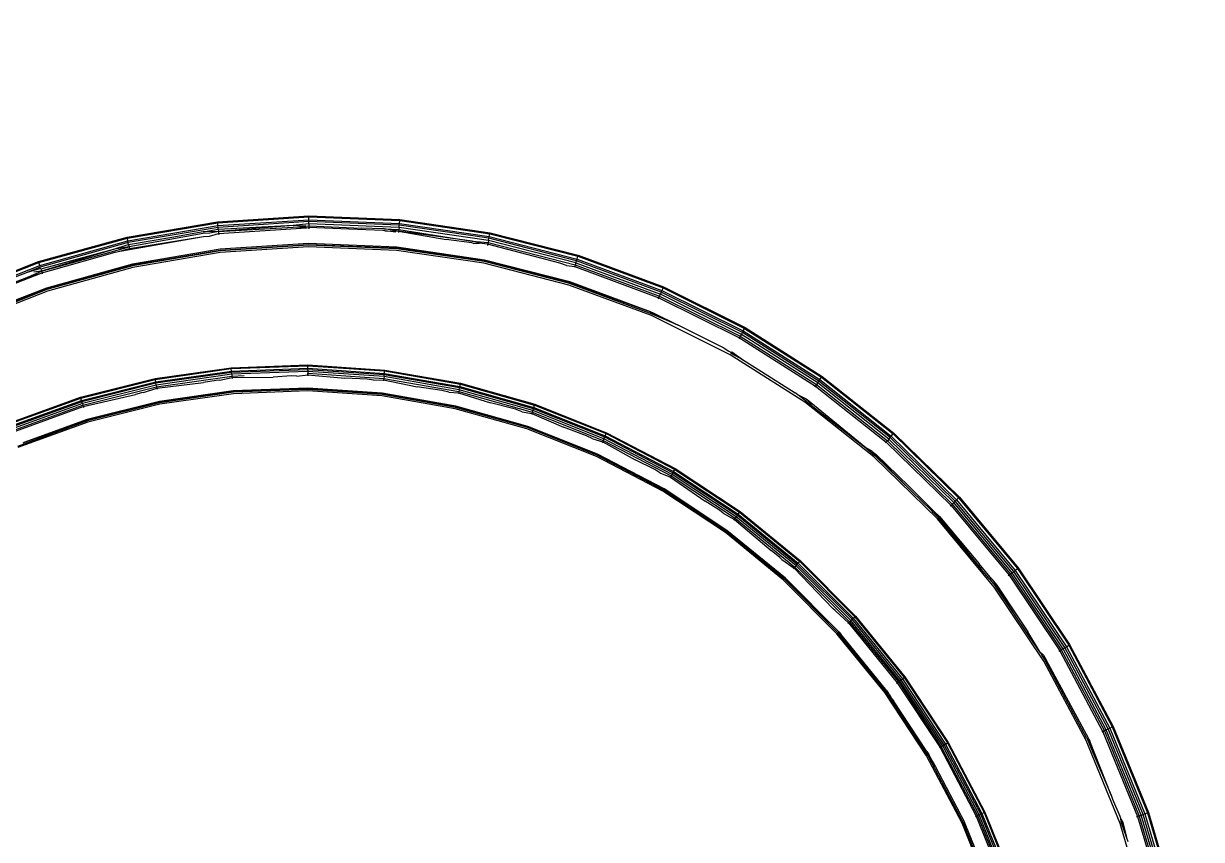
# Model space of a CAD drawing. Header units: millimetres. Extents: x -4865574 to 353735, y -2734656 to 279194.
# Drawn here: x -4832963.87 to -4832916.87, y -2670805.25 to -2670772.71 of the extents above; entities that cross this region are included whole.
import ezdxf

# ---------------------------------------------------------------- set-up
doc = ezdxf.new("R2010")
doc.units = ezdxf.units.MM
doc.layers.add('+AT9-Hardscape', color=1, linetype='Continuous')
doc.layers.add('+AT9-Hatch', color=8, linetype='Continuous')

# ---------------------------------------------------------------- blocks, each defined once
blk = doc.blocks.new('TABLE1')
at = {"layer": '+AT9-Hardscape'}
for p, q in [((-1301.132, 459.227), (-1297.526, 459.838)), ((-1301.124, 459.186), (-1297.522, 459.796)), ((-1301.103, 459.074), (-1297.512, 459.682)), ((-1297.526, 459.838), (-1293.886, 460.071)), ((-1297.522, 459.796), (-1297.526, 459.838)), ((-1297.522, 459.796), (-1293.886, 460.029)), ((-1297.512, 459.682), (-1297.522, 459.796)), ((-1297.512, 459.682), (-1293.887, 459.914)), ((-1297.506, 459.612), (-1297.512, 459.682)), ((-1293.888, 459.844), (-1297.506, 459.612)), ((-1294.514, 459.682), (-1297.498, 459.526)), ((-1294.514, 459.682), (-1297.49, 459.441)), ((-1293.889, 459.757), (-1294.514, 459.682)), ((-1294.003, 459.664), (-1294.514, 459.682)), ((-1294.003, 459.664), (-1293.89, 459.671)), ((-1293.889, 459.757), (-1293.89, 459.671)), ((-1293.89, 459.671), (-1291.785, 459.586)), ((-1293.89, 459.671), (-1293.89, 459.601)), ((-1293.889, 459.757), (-1293.888, 459.844)), ((-1290.283, 459.611), (-1293.889, 459.757)), ((-1293.888, 459.844), (-1293.887, 459.914)), ((-1290.274, 459.697), (-1293.888, 459.844)), ((-1293.887, 459.914), (-1293.886, 460.029)), ((-1293.887, 459.914), (-1290.266, 459.767)), ((-1293.886, 460.029), (-1293.886, 460.071)), ((-1293.886, 460.071), (-1290.249, 459.923)), ((-1293.886, 460.029), (-1290.254, 459.881)), ((-1290.283, 459.611), (-1290.274, 459.697)), ((-1290.274, 459.697), (-1290.266, 459.767)), ((-1286.7, 459.174), (-1290.274, 459.697)), ((-1290.266, 459.767), (-1290.254, 459.881)), ((-1290.266, 459.767), (-1286.686, 459.243)), ((-1290.254, 459.881), (-1290.249, 459.923)), ((-1290.254, 459.881), (-1286.662, 459.356)), ((-1290.249, 459.923), (-1286.654, 459.397)), ((-1304.667, 458.244), (-1301.132, 459.227)), ((-1301.124, 459.186), (-1301.132, 459.227)), ((-1297.506, 459.612), (-1301.09, 459.005)), ((-1299.346, 459.213), (-1301.074, 458.921)), ((-1298.097, 459.364), (-1301.058, 458.837)), ((-1301.045, 458.768), (-1298.085, 459.248)), ((-1301.036, 458.724), (-1298.085, 459.248)), ((-1298.104, 459.432), (-1299.346, 459.213)), ((-1298.025, 459.437), (-1298.104, 459.432)), ((-1297.833, 459.383), (-1298.097, 459.364)), ((-1298.085, 459.248), (-1297.842, 459.265)), ((-1297.498, 459.526), (-1298.025, 459.437)), ((-1297.49, 459.441), (-1298.025, 459.437)), ((-1297.842, 459.265), (-1297.484, 459.371)), ((-1297.49, 459.441), (-1297.833, 459.383)), ((-1297.498, 459.526), (-1297.506, 459.612)), ((-1297.498, 459.526), (-1297.49, 459.441)), ((-1297.49, 459.441), (-1294.513, 459.614)), ((-1297.49, 459.441), (-1297.484, 459.371)), ((-1297.484, 459.371), (-1293.978, 459.595)), ((-1297.484, 459.371), (-1297.48, 459.327)), ((-1294.513, 459.614), (-1294.003, 459.664)), ((-1293.978, 459.595), (-1294.513, 459.614)), ((-1293.978, 459.595), (-1293.89, 459.601)), ((-1293.89, 459.601), (-1293.891, 459.556)), ((-1292.292, 459.536), (-1293.89, 459.601)), ((-1290.927, 459.488), (-1292.292, 459.536)), ((-1290.921, 459.556), (-1291.785, 459.586)), ((-1290.853, 459.478), (-1290.927, 459.488)), ((-1290.875, 459.549), (-1290.921, 459.556)), ((-1290.3, 459.455), (-1290.875, 459.549)), ((-1290.875, 459.549), (-1290.292, 459.526)), ((-1290.41, 459.415), (-1290.853, 459.478)), ((-1290.853, 459.478), (-1290.3, 459.455)), ((-1290.3, 459.455), (-1290.305, 459.411)), ((-1290.292, 459.526), (-1290.3, 459.455)), ((-1287.362, 459.055), (-1290.3, 459.455)), ((-1290.3, 459.455), (-1288.398, 459.132)), ((-1290.283, 459.611), (-1290.292, 459.526)), ((-1290.292, 459.526), (-1287.362, 459.055)), ((-1286.718, 459.09), (-1290.283, 459.611)), ((-1286.7, 459.174), (-1286.686, 459.243)), ((-1286.686, 459.243), (-1286.662, 459.356)), ((-1286.686, 459.243), (-1283.182, 458.348)), ((-1286.662, 459.356), (-1286.654, 459.397)), ((-1286.662, 459.356), (-1283.148, 458.457)), ((-1286.654, 459.397), (-1283.136, 458.497)), ((-1304.656, 458.204), (-1301.124, 459.186)), ((-1304.623, 458.095), (-1301.103, 459.074)), ((-1301.09, 459.005), (-1304.603, 458.029)), ((-1301.641, 458.742), (-1304.579, 457.946)), ((-1304.555, 457.865), (-1301.058, 458.837)), ((-1301.641, 458.742), (-1304.555, 457.865)), ((-1301.181, 458.891), (-1301.641, 458.742)), ((-1301.058, 458.837), (-1301.641, 458.742)), ((-1301.431, 458.66), (-1301.045, 458.768)), ((-1301.074, 458.921), (-1301.181, 458.891)), ((-1301.103, 459.074), (-1301.124, 459.186)), ((-1301.09, 459.005), (-1301.103, 459.074)), ((-1301.074, 458.921), (-1301.09, 459.005)), ((-1301.074, 458.921), (-1301.058, 458.837)), ((-1301.058, 458.837), (-1301.045, 458.768)), ((-1301.045, 458.768), (-1301.036, 458.724)), ((-1297.427, 458.737), (-1300.926, 458.144)), ((-1293.896, 458.963), (-1297.427, 458.737)), ((-1297.425, 458.706), (-1293.896, 458.932)), ((-1293.897, 458.898), (-1297.422, 458.672)), ((-1293.897, 458.833), (-1297.416, 458.608)), ((-1290.375, 458.755), (-1293.897, 458.898)), ((-1290.382, 458.69), (-1293.897, 458.833)), ((-1290.368, 458.82), (-1293.896, 458.963)), ((-1293.896, 458.932), (-1290.372, 458.789)), ((-1286.893, 458.246), (-1290.375, 458.755)), ((-1290.372, 458.789), (-1286.886, 458.279)), ((-1286.88, 458.309), (-1290.368, 458.82)), ((-1287.374, 458.988), (-1288.398, 459.132)), ((-1287.319, 458.974), (-1287.374, 458.988)), ((-1287.362, 459.055), (-1286.735, 459.005)), ((-1287.078, 458.984), (-1287.362, 459.055)), ((-1287.319, 458.974), (-1287.078, 458.984)), ((-1286.75, 458.936), (-1287.078, 458.984)), ((-1286.75, 458.936), (-1286.759, 458.892)), ((-1286.735, 459.005), (-1286.75, 458.936)), ((-1283.873, 458.183), (-1286.75, 458.936)), ((-1286.718, 459.09), (-1286.735, 459.005)), ((-1286.735, 459.005), (-1283.255, 458.115)), ((-1286.718, 459.09), (-1286.7, 459.174)), ((-1283.229, 458.198), (-1286.718, 459.09)), ((-1283.204, 458.28), (-1286.7, 459.174)), ((-1304.159, 457.902), (-1301.617, 458.628)), ((-1301.617, 458.628), (-1301.431, 458.66)), ((-1301.431, 458.66), (-1301.036, 458.724)), ((-1300.92, 458.114), (-1297.425, 458.706)), ((-1297.422, 458.672), (-1300.914, 458.081)), ((-1297.416, 458.608), (-1300.901, 458.017)), ((-1286.907, 458.182), (-1290.382, 458.69)), ((-1286.886, 458.279), (-1283.476, 457.407)), ((-1283.467, 457.437), (-1286.88, 458.309)), ((-1283.229, 458.198), (-1283.204, 458.28)), ((-1283.204, 458.28), (-1283.182, 458.348)), ((-1279.82, 457.024), (-1283.204, 458.28)), ((-1283.182, 458.348), (-1283.148, 458.457)), ((-1283.182, 458.348), (-1279.793, 457.089)), ((-1283.148, 458.457), (-1283.136, 458.497)), ((-1283.148, 458.457), (-1279.748, 457.195)), ((-1283.136, 458.497), (-1279.731, 457.234)), ((-1308.096, 456.9), (-1304.667, 458.244)), ((-1308.08, 456.862), (-1304.656, 458.204)), ((-1308.037, 456.757), (-1304.623, 458.095)), ((-1305.129, 457.816), (-1308.011, 456.693)), ((-1304.603, 458.029), (-1305.129, 457.816)), ((-1304.587, 457.971), (-1305.129, 457.816)), ((-1305.074, 457.641), (-1304.555, 457.865)), ((-1304.555, 457.865), (-1304.859, 457.823)), ((-1304.656, 458.204), (-1304.667, 458.244)), ((-1304.623, 458.095), (-1304.656, 458.204)), ((-1304.603, 458.029), (-1304.623, 458.095)), ((-1304.587, 457.971), (-1304.603, 458.029)), ((-1304.579, 457.946), (-1304.555, 457.865)), ((-1304.561, 457.787), (-1304.535, 457.798)), ((-1304.555, 457.865), (-1304.535, 457.798)), ((-1304.535, 457.798), (-1304.159, 457.902)), ((-1304.535, 457.798), (-1304.522, 457.755)), ((-1300.926, 458.144), (-1304.355, 457.191)), ((-1304.347, 457.162), (-1300.92, 458.114)), ((-1300.914, 458.081), (-1304.337, 457.129)), ((-1300.901, 458.017), (-1304.319, 457.067)), ((-1283.506, 457.312), (-1286.907, 458.182)), ((-1283.487, 457.374), (-1286.893, 458.246)), ((-1283.604, 458.086), (-1283.873, 458.183)), ((-1283.604, 458.086), (-1283.276, 458.048)), ((-1283.276, 458.048), (-1283.29, 458.005)), ((-1283.255, 458.115), (-1283.276, 458.048)), ((-1283.276, 458.048), (-1279.915, 456.8)), ((-1283.229, 458.198), (-1283.255, 458.115)), ((-1283.255, 458.115), (-1279.888, 456.865)), ((-1283.229, 458.198), (-1279.854, 456.945)), ((-1307.946, 456.535), (-1305.074, 457.641)), ((-1307.92, 456.471), (-1304.561, 457.787)), ((-1305.074, 457.641), (-1304.561, 457.787)), ((-1280.19, 456.151), (-1283.487, 457.374)), ((-1283.476, 457.407), (-1280.249, 456.242)), ((-1280.249, 456.242), (-1283.467, 457.437)), ((-1304.355, 457.191), (-1307.681, 455.887)), ((-1307.67, 455.859), (-1304.347, 457.162)), ((-1304.337, 457.129), (-1307.657, 455.828)), ((-1304.319, 457.067), (-1307.632, 455.768)), ((-1280.216, 456.09), (-1283.506, 457.312)), ((-1279.915, 456.8), (-1279.888, 456.865)), ((-1279.888, 456.865), (-1279.854, 456.945)), ((-1279.888, 456.865), (-1276.667, 455.267)), ((-1279.82, 457.024), (-1279.854, 456.945)), ((-1276.626, 455.343), (-1279.854, 456.945)), ((-1279.793, 457.089), (-1279.82, 457.024)), ((-1276.585, 455.419), (-1279.82, 457.024)), ((-1279.748, 457.195), (-1279.793, 457.089)), ((-1279.793, 457.089), (-1276.551, 455.481)), ((-1279.731, 457.234), (-1279.748, 457.195)), ((-1279.748, 457.195), (-1276.496, 455.582)), ((-1279.731, 457.234), (-1276.476, 455.619)), ((-1279.933, 456.759), (-1279.915, 456.8)), ((-1279.915, 456.8), (-1276.701, 455.205)), ((-1280.249, 456.242), (-1280.165, 456.211)), ((-1280.249, 456.242), (-1280.177, 456.182)), ((-1277.069, 454.529), (-1280.216, 456.09)), ((-1279.146, 455.705), (-1280.19, 456.151)), ((-1280.177, 456.182), (-1279.146, 455.705)), ((-1280.165, 456.211), (-1279.146, 455.705)), ((-1277.31, 454.794), (-1279.146, 455.705)), ((-1276.585, 455.419), (-1276.551, 455.481)), ((-1276.551, 455.481), (-1276.496, 455.582)), ((-1276.551, 455.481), (-1273.491, 453.539)), ((-1276.496, 455.582), (-1276.476, 455.619)), ((-1276.496, 455.582), (-1273.426, 453.634)), ((-1276.476, 455.619), (-1273.403, 453.669)), ((-1276.701, 455.205), (-1276.722, 455.166)), ((-1276.667, 455.267), (-1276.701, 455.205)), ((-1276.701, 455.205), (-1273.667, 453.28)), ((-1276.626, 455.343), (-1276.667, 455.267)), ((-1276.667, 455.267), (-1273.627, 453.339)), ((-1276.626, 455.343), (-1276.585, 455.419)), ((-1273.579, 453.41), (-1276.626, 455.343)), ((-1273.53, 453.481), (-1276.585, 455.419)), ((-1277.31, 454.794), (-1277.124, 454.668)), ((-1277.124, 454.668), (-1277.048, 454.63)), ((-1274.098, 452.645), (-1277.069, 454.529)), ((-1277.048, 454.63), (-1277.007, 454.644)), ((-1277.038, 454.587), (-1277.048, 454.63)), ((-1277.048, 454.63), (-1277.021, 454.617)), ((-1276.536, 454.309), (-1277.038, 454.587)), ((-1277.021, 454.617), (-1276.536, 454.309)), ((-1277.007, 454.644), (-1276.536, 454.309)), ((-1296.983, 454.013), (-1293.918, 454.125)), ((-1296.98, 453.978), (-1293.919, 454.09)), ((-1293.92, 453.994), (-1293.919, 454.09)), ((-1293.919, 454.09), (-1293.918, 454.125)), ((-1293.919, 454.09), (-1290.861, 453.883)), ((-1293.918, 454.125), (-1290.857, 453.918)), ((-1276.536, 454.309), (-1275.827, 453.859)), ((-1302.996, 452.839), (-1300.019, 453.583)), ((-1300.019, 453.583), (-1296.983, 454.013)), ((-1300.013, 453.548), (-1300.019, 453.583)), ((-1300.013, 453.548), (-1296.98, 453.978)), ((-1299.995, 453.454), (-1296.971, 453.882)), ((-1296.966, 453.823), (-1299.984, 453.396)), ((-1296.96, 453.751), (-1299.97, 453.324)), ((-1299.957, 453.253), (-1296.953, 453.679)), ((-1297.431, 453.514), (-1296.948, 453.62)), ((-1296.98, 453.978), (-1296.983, 454.013)), ((-1296.971, 453.882), (-1296.98, 453.978)), ((-1296.971, 453.882), (-1293.92, 453.994)), ((-1296.966, 453.823), (-1296.971, 453.882)), ((-1293.92, 453.935), (-1296.966, 453.823)), ((-1296.96, 453.751), (-1296.966, 453.823)), ((-1293.921, 453.862), (-1296.96, 453.751)), ((-1296.96, 453.751), (-1296.953, 453.679)), ((-1296.953, 453.679), (-1296.469, 453.697)), ((-1296.953, 453.679), (-1296.948, 453.62)), ((-1296.948, 453.62), (-1295.304, 453.643)), ((-1296.948, 453.62), (-1296.945, 453.583)), ((-1294.574, 453.687), (-1295.304, 453.643)), ((-1294.357, 453.678), (-1294.574, 453.687)), ((-1294.357, 453.678), (-1293.922, 453.731)), ((-1293.922, 453.731), (-1293.923, 453.694)), ((-1293.921, 453.862), (-1293.922, 453.79)), ((-1293.922, 453.79), (-1290.893, 453.585)), ((-1293.922, 453.731), (-1293.922, 453.79)), ((-1293.922, 453.763), (-1293.922, 453.731)), ((-1293.922, 453.731), (-1292.454, 453.594)), ((-1293.921, 453.896), (-1293.92, 453.935)), ((-1293.92, 453.935), (-1293.921, 453.862)), ((-1290.885, 453.657), (-1293.921, 453.862)), ((-1293.92, 453.994), (-1290.871, 453.788)), ((-1293.92, 453.935), (-1293.92, 453.994)), ((-1290.878, 453.729), (-1293.92, 453.935)), ((-1291.56, 453.555), (-1292.454, 453.594)), ((-1290.893, 453.585), (-1290.9, 453.527)), ((-1290.885, 453.657), (-1290.893, 453.585)), ((-1290.893, 453.585), (-1287.899, 453.067)), ((-1290.885, 453.657), (-1290.878, 453.729)), ((-1287.884, 453.137), (-1290.885, 453.657)), ((-1290.878, 453.729), (-1290.871, 453.788)), ((-1287.869, 453.208), (-1290.878, 453.729)), ((-1290.871, 453.788), (-1290.861, 453.883)), ((-1290.871, 453.788), (-1287.857, 453.266)), ((-1290.861, 453.883), (-1290.857, 453.918)), ((-1290.861, 453.883), (-1287.837, 453.36)), ((-1290.857, 453.918), (-1287.83, 453.394)), ((-1275.827, 453.859), (-1274.473, 453.015)), ((-1273.491, 453.539), (-1273.426, 453.634)), ((-1273.426, 453.634), (-1273.403, 453.669)), ((-1273.426, 453.634), (-1270.57, 451.373)), ((-1273.403, 453.669), (-1270.543, 451.405)), ((-1302.986, 452.805), (-1300.013, 453.548)), ((-1302.959, 452.712), (-1299.995, 453.454)), ((-1299.984, 453.396), (-1302.943, 452.656)), ((-1299.97, 453.324), (-1302.922, 452.587)), ((-1302.902, 452.517), (-1299.957, 453.253)), ((-1300.487, 453.022), (-1299.946, 453.195)), ((-1299.995, 453.454), (-1300.013, 453.548)), ((-1299.984, 453.396), (-1299.995, 453.454)), ((-1299.97, 453.324), (-1299.984, 453.396)), ((-1299.97, 453.324), (-1299.957, 453.253)), ((-1299.957, 453.253), (-1299.946, 453.195)), ((-1299.946, 453.195), (-1298.089, 453.421)), ((-1299.946, 453.195), (-1299.939, 453.158)), ((-1297.585, 453.505), (-1298.089, 453.421)), ((-1297.431, 453.514), (-1297.585, 453.505)), ((-1293.928, 453.195), (-1296.901, 453.086)), ((-1296.898, 453.061), (-1293.928, 453.169)), ((-1293.928, 453.141), (-1296.896, 453.032)), ((-1290.958, 452.994), (-1293.928, 453.195)), ((-1293.928, 453.169), (-1290.96, 452.969)), ((-1290.964, 452.94), (-1293.928, 453.141)), ((-1291.3, 453.516), (-1291.56, 453.555)), ((-1291.3, 453.516), (-1290.9, 453.527)), ((-1290.9, 453.527), (-1290.904, 453.489)), ((-1290.9, 453.527), (-1289.558, 453.256)), ((-1288.573, 453.109), (-1289.558, 453.256)), ((-1288.293, 453.037), (-1288.573, 453.109)), ((-1287.884, 453.137), (-1287.899, 453.067)), ((-1287.884, 453.137), (-1287.869, 453.208)), ((-1284.948, 452.308), (-1287.884, 453.137)), ((-1287.869, 453.208), (-1287.857, 453.266)), ((-1284.926, 452.377), (-1287.869, 453.208)), ((-1287.857, 453.266), (-1287.837, 453.36)), ((-1287.857, 453.266), (-1284.908, 452.433)), ((-1287.837, 453.36), (-1287.83, 453.394)), ((-1287.837, 453.36), (-1284.879, 452.525)), ((-1287.83, 453.394), (-1284.869, 452.558)), ((-1273.667, 453.28), (-1273.692, 453.244)), ((-1273.627, 453.339), (-1273.667, 453.28)), ((-1273.667, 453.28), (-1270.843, 451.045)), ((-1273.579, 453.41), (-1273.627, 453.339)), ((-1273.627, 453.339), (-1270.798, 451.099)), ((-1273.579, 453.41), (-1273.53, 453.481)), ((-1270.743, 451.165), (-1273.579, 453.41)), ((-1273.53, 453.481), (-1273.491, 453.539)), ((-1270.688, 451.231), (-1273.53, 453.481)), ((-1273.491, 453.539), (-1270.643, 451.285)), ((-1305.883, 451.788), (-1302.996, 452.839)), ((-1305.87, 451.756), (-1302.986, 452.805)), ((-1305.834, 451.667), (-1302.959, 452.712)), ((-1302.943, 452.656), (-1305.812, 451.612)), ((-1302.986, 452.805), (-1302.996, 452.839)), ((-1302.959, 452.712), (-1302.986, 452.805)), ((-1302.943, 452.656), (-1302.959, 452.712)), ((-1302.922, 452.587), (-1302.943, 452.656)), ((-1302.885, 452.461), (-1300.801, 452.943)), ((-1299.846, 452.669), (-1302.734, 451.947)), ((-1302.727, 451.922), (-1299.841, 452.643)), ((-1300.561, 453.009), (-1300.801, 452.943)), ((-1300.487, 453.022), (-1300.561, 453.009)), ((-1296.901, 453.086), (-1299.846, 452.669)), ((-1299.841, 452.643), (-1296.898, 453.061)), ((-1296.896, 453.032), (-1299.836, 452.615)), ((-1296.891, 452.977), (-1299.826, 452.562)), ((-1293.929, 453.086), (-1296.891, 452.977)), ((-1290.97, 452.886), (-1293.929, 453.086)), ((-1288.044, 452.379), (-1290.97, 452.886)), ((-1288.033, 452.432), (-1290.964, 452.94)), ((-1290.96, 452.969), (-1288.027, 452.461)), ((-1288.021, 452.486), (-1290.958, 452.994)), ((-1288.293, 453.037), (-1287.911, 453.009)), ((-1287.911, 453.009), (-1287.919, 452.972)), ((-1287.899, 453.067), (-1287.911, 453.009)), ((-1287.911, 453.009), (-1286.639, 452.611)), ((-1287.899, 453.067), (-1284.97, 452.24)), ((-1274.369, 452.934), (-1274.473, 453.015)), ((-1274.028, 452.755), (-1274.369, 452.934)), ((-1274.086, 452.714), (-1274.369, 452.934)), ((-1271.334, 450.456), (-1274.098, 452.645)), ((-1274.086, 452.714), (-1274.043, 452.727)), ((-1274.062, 452.699), (-1274.086, 452.714)), ((-1274.062, 452.699), (-1273.821, 452.508)), ((-1274.043, 452.727), (-1273.994, 452.728)), ((-1274.028, 452.755), (-1273.994, 452.728)), ((-1271.653, 450.823), (-1273.994, 452.728)), ((-1273.994, 452.728), (-1273.821, 452.508)), ((-1302.922, 452.587), (-1305.785, 451.545)), ((-1305.758, 451.478), (-1302.902, 452.517)), ((-1305.736, 451.424), (-1302.885, 452.461)), ((-1302.922, 452.587), (-1302.902, 452.517)), ((-1302.902, 452.517), (-1302.885, 452.461)), ((-1302.885, 452.461), (-1302.875, 452.425)), ((-1299.836, 452.615), (-1302.719, 451.894)), ((-1299.826, 452.562), (-1302.703, 451.842)), ((-1285.181, 451.571), (-1288.044, 452.379)), ((-1285.165, 451.623), (-1288.033, 452.432)), ((-1288.027, 452.461), (-1285.156, 451.65)), ((-1285.149, 451.675), (-1288.021, 452.486)), ((-1285.644, 452.355), (-1286.639, 452.611)), ((-1285.369, 452.253), (-1285.644, 452.355)), ((-1285.369, 452.253), (-1284.987, 452.183)), ((-1284.987, 452.183), (-1284.999, 452.148)), ((-1284.97, 452.24), (-1284.987, 452.183)), ((-1284.987, 452.183), (-1283.729, 451.643)), ((-1284.948, 452.308), (-1284.97, 452.24)), ((-1284.97, 452.24), (-1282.135, 451.113)), ((-1284.948, 452.308), (-1284.926, 452.377)), ((-1282.107, 451.179), (-1284.948, 452.308)), ((-1284.926, 452.377), (-1284.908, 452.433)), ((-1282.078, 451.245), (-1284.926, 452.377)), ((-1284.908, 452.433), (-1284.879, 452.525)), ((-1284.908, 452.433), (-1282.055, 451.299)), ((-1284.879, 452.525), (-1284.869, 452.558)), ((-1284.879, 452.525), (-1282.017, 451.386)), ((-1284.869, 452.558), (-1282.004, 451.419)), ((-1273.821, 452.508), (-1271.653, 450.823)), ((-1302.719, 451.894), (-1305.514, 450.877)), ((-1302.703, 451.842), (-1305.494, 450.827)), ((-1302.734, 451.947), (-1305.253, 451.031)), ((-1305.253, 451.031), (-1302.727, 451.922)), ((-1282.412, 450.47), (-1285.181, 451.571)), ((-1282.39, 450.52), (-1285.165, 451.623)), ((-1285.156, 451.65), (-1282.379, 450.546)), ((-1282.369, 450.569), (-1285.149, 451.675)), ((-1282.803, 451.299), (-1283.729, 451.643)), ((-1282.553, 451.175), (-1282.803, 451.299)), ((-1282.107, 451.179), (-1282.078, 451.245)), ((-1282.078, 451.245), (-1282.055, 451.299)), ((-1279.356, 449.823), (-1282.078, 451.245)), ((-1282.055, 451.299), (-1282.017, 451.386)), ((-1282.055, 451.299), (-1279.327, 449.874)), ((-1282.017, 451.386), (-1282.004, 451.419)), ((-1282.017, 451.386), (-1279.281, 449.957)), ((-1282.004, 451.419), (-1279.264, 449.988)), ((-1270.743, 451.165), (-1270.688, 451.231)), ((-1270.688, 451.231), (-1270.643, 451.285)), ((-1268.088, 448.691), (-1270.688, 451.231)), ((-1270.643, 451.285), (-1270.57, 451.373)), ((-1270.643, 451.285), (-1268.038, 448.74)), ((-1270.57, 451.373), (-1270.543, 451.405)), ((-1270.57, 451.373), (-1267.957, 448.82)), ((-1270.543, 451.405), (-1267.927, 448.849)), ((-1305.284, 451.019), (-1305.253, 451.031)), ((-1282.553, 451.175), (-1282.159, 451.059)), ((-1282.159, 451.059), (-1282.173, 451.024)), ((-1282.135, 451.113), (-1282.159, 451.059)), ((-1282.159, 451.059), (-1280.86, 450.339)), ((-1282.107, 451.179), (-1282.135, 451.113)), ((-1282.135, 451.113), (-1279.425, 449.697)), ((-1279.39, 449.76), (-1282.107, 451.179)), ((-1271.653, 450.823), (-1271.465, 450.643)), ((-1271.404, 450.677), (-1271.653, 450.823)), ((-1270.843, 451.045), (-1270.872, 451.011)), ((-1270.798, 451.099), (-1270.843, 451.045)), ((-1270.843, 451.045), (-1268.26, 448.522)), ((-1270.743, 451.165), (-1270.798, 451.099)), ((-1270.798, 451.099), (-1268.21, 448.571)), ((-1268.149, 448.631), (-1270.743, 451.165)), ((-1279.764, 449.087), (-1282.412, 450.47)), ((-1279.737, 449.134), (-1282.39, 450.52)), ((-1282.379, 450.546), (-1279.724, 449.159)), ((-1279.711, 449.181), (-1282.369, 450.569)), ((-1280.079, 449.953), (-1280.86, 450.339)), ((-1271.465, 450.643), (-1271.293, 450.506)), ((-1271.404, 450.677), (-1271.251, 450.556)), ((-1271.404, 450.677), (-1271.271, 450.532)), ((-1268.805, 447.986), (-1271.334, 450.456)), ((-1269.811, 449.059), (-1271.293, 450.506)), ((-1271.271, 450.532), (-1269.811, 449.059)), ((-1271.251, 450.556), (-1269.948, 449.283)), ((-1279.876, 449.825), (-1280.079, 449.953)), ((-1279.876, 449.825), (-1279.454, 449.646)), ((-1279.39, 449.76), (-1279.356, 449.823)), ((-1279.356, 449.823), (-1279.327, 449.874)), ((-1276.785, 448.125), (-1279.356, 449.823)), ((-1279.327, 449.874), (-1279.281, 449.957)), ((-1279.327, 449.874), (-1276.752, 448.173)), ((-1279.281, 449.957), (-1279.264, 449.988)), ((-1279.281, 449.957), (-1276.698, 448.252)), ((-1279.264, 449.988), (-1276.678, 448.28)), ((-1279.454, 449.646), (-1279.472, 449.614)), ((-1279.425, 449.697), (-1279.454, 449.646)), ((-1279.454, 449.646), (-1278.076, 448.692)), ((-1279.39, 449.76), (-1279.425, 449.697)), ((-1279.425, 449.697), (-1276.867, 448.008)), ((-1276.826, 448.067), (-1279.39, 449.76)), ((-1277.264, 447.436), (-1279.764, 449.087)), ((-1277.233, 447.48), (-1279.737, 449.134)), ((-1279.724, 449.159), (-1277.217, 447.504)), ((-1277.202, 447.525), (-1279.711, 449.181)), ((-1268.927, 448.285), (-1269.948, 449.283)), ((-1269.065, 448.345), (-1269.811, 449.059)), ((-1277.501, 448.33), (-1278.076, 448.692)), ((-1268.26, 448.522), (-1268.292, 448.491)), ((-1268.21, 448.571), (-1268.26, 448.522)), ((-1268.26, 448.522), (-1265.943, 445.737)), ((-1268.149, 448.631), (-1268.21, 448.571)), ((-1268.21, 448.571), (-1265.889, 445.78)), ((-1268.149, 448.631), (-1268.088, 448.691)), ((-1265.822, 445.834), (-1268.149, 448.631)), ((-1268.088, 448.691), (-1268.038, 448.74)), ((-1265.755, 445.887), (-1268.088, 448.691)), ((-1268.038, 448.74), (-1267.957, 448.82)), ((-1268.038, 448.74), (-1265.701, 445.931)), ((-1267.957, 448.82), (-1267.927, 448.849)), ((-1267.957, 448.82), (-1265.613, 446.002)), ((-1267.927, 448.849), (-1265.58, 446.028)), ((-1277.355, 448.216), (-1277.501, 448.33)), ((-1277.355, 448.216), (-1276.9, 447.96)), ((-1276.9, 447.96), (-1276.921, 447.93)), ((-1276.867, 448.008), (-1276.9, 447.96)), ((-1276.9, 447.96), (-1275.439, 446.718)), ((-1276.826, 448.067), (-1276.867, 448.008)), ((-1276.867, 448.008), (-1274.487, 446.062)), ((-1276.826, 448.067), (-1276.785, 448.125)), ((-1274.44, 446.116), (-1276.826, 448.067)), ((-1276.785, 448.125), (-1276.752, 448.173)), ((-1274.394, 446.17), (-1276.785, 448.125)), ((-1276.752, 448.173), (-1276.698, 448.252)), ((-1276.752, 448.173), (-1274.356, 446.215)), ((-1276.698, 448.252), (-1276.678, 448.28)), ((-1276.698, 448.252), (-1274.294, 446.287)), ((-1276.678, 448.28), (-1274.272, 446.313)), ((-1269.065, 448.345), (-1268.993, 448.259)), ((-1268.993, 448.259), (-1268.759, 448.031)), ((-1268.993, 448.259), (-1268.735, 448.055)), ((-1268.927, 448.285), (-1268.713, 448.077)), ((-1266.537, 445.259), (-1268.805, 447.986)), ((-1267.055, 445.982), (-1268.759, 448.031)), ((-1268.735, 448.055), (-1267.055, 445.982)), ((-1268.713, 448.077), (-1267.14, 446.186)), ((-1274.903, 445.576), (-1277.233, 447.48)), ((-1277.217, 447.504), (-1274.885, 445.597)), ((-1274.868, 445.616), (-1277.202, 447.525)), ((-1274.938, 445.535), (-1277.264, 447.436)), ((-1275.094, 446.448), (-1275.439, 446.718)), ((-1275.008, 446.365), (-1275.094, 446.448)), ((-1275.008, 446.365), (-1274.524, 446.018)), ((-1274.487, 446.062), (-1274.524, 446.018)), ((-1274.44, 446.116), (-1274.487, 446.062)), ((-1274.487, 446.062), (-1272.309, 443.88)), ((-1274.44, 446.116), (-1274.394, 446.17)), ((-1272.257, 443.929), (-1274.44, 446.116)), ((-1274.394, 446.17), (-1274.356, 446.215)), ((-1272.206, 443.978), (-1274.394, 446.17)), ((-1274.356, 446.215), (-1274.294, 446.287)), ((-1274.356, 446.215), (-1272.164, 444.018)), ((-1274.294, 446.287), (-1274.272, 446.313)), ((-1274.294, 446.287), (-1272.095, 444.083)), ((-1274.272, 446.313), (-1272.07, 444.107)), ((-1266.634, 445.577), (-1267.14, 446.186)), ((-1272.771, 443.439), (-1274.903, 445.576)), ((-1274.885, 445.597), (-1272.762, 443.505)), ((-1272.762, 443.505), (-1274.868, 445.616)), ((-1274.524, 446.018), (-1274.548, 445.99)), ((-1274.524, 446.018), (-1272.974, 444.412)), ((-1266.735, 445.607), (-1267.055, 445.982)), ((-1266.735, 445.607), (-1266.7, 445.556)), ((-1266.634, 445.577), (-1266.436, 445.34)), ((-1265.943, 445.737), (-1265.978, 445.709)), ((-1265.889, 445.78), (-1265.943, 445.737)), ((-1265.943, 445.737), (-1263.916, 442.718)), ((-1265.822, 445.834), (-1265.889, 445.78)), ((-1265.889, 445.78), (-1263.858, 442.756)), ((-1265.822, 445.834), (-1265.755, 445.887)), ((-1263.787, 442.803), (-1265.822, 445.834)), ((-1265.755, 445.887), (-1265.701, 445.931)), ((-1263.715, 442.849), (-1265.755, 445.887)), ((-1265.701, 445.931), (-1265.613, 446.002)), ((-1265.701, 445.931), (-1263.657, 442.887)), ((-1265.613, 446.002), (-1265.58, 446.028)), ((-1265.613, 446.002), (-1263.562, 442.949)), ((-1265.58, 446.028), (-1263.528, 442.971)), ((-1272.81, 443.402), (-1274.938, 445.535)), ((-1266.7, 445.556), (-1266.487, 445.3)), ((-1266.7, 445.556), (-1266.46, 445.321)), ((-1264.553, 442.304), (-1266.537, 445.259)), ((-1265.132, 443.283), (-1266.487, 445.3)), ((-1266.46, 445.321), (-1265.569, 444.034)), ((-1266.436, 445.34), (-1265.569, 444.034)), ((-1272.884, 444.325), (-1272.974, 444.412)), ((-1272.862, 444.3), (-1272.884, 444.325)), ((-1272.862, 444.3), (-1272.351, 443.84)), ((-1272.351, 443.84), (-1272.378, 443.814)), ((-1272.309, 443.88), (-1272.351, 443.84)), ((-1272.351, 443.84), (-1270.402, 441.448)), ((-1272.257, 443.929), (-1272.309, 443.88)), ((-1272.309, 443.88), (-1270.356, 441.483)), ((-1272.257, 443.929), (-1272.206, 443.978)), ((-1270.3, 441.526), (-1272.257, 443.929)), ((-1272.206, 443.978), (-1272.164, 444.018)), ((-1270.244, 441.57), (-1272.206, 443.978)), ((-1272.164, 444.018), (-1272.095, 444.083)), ((-1272.164, 444.018), (-1270.198, 441.605)), ((-1272.095, 444.083), (-1272.07, 444.107)), ((-1272.095, 444.083), (-1270.124, 441.663)), ((-1272.07, 444.107), (-1270.096, 441.684)), ((-1265.569, 444.034), (-1265.191, 443.485)), ((-1270.902, 441.06), (-1272.81, 443.402)), ((-1270.86, 441.093), (-1272.771, 443.439)), ((-1272.733, 443.476), (-1272.762, 443.505)), ((-1272.762, 443.505), (-1272.751, 443.459)), ((-1272.751, 443.459), (-1272.662, 443.39)), ((-1272.733, 443.476), (-1272.662, 443.39)), ((-1270.817, 441.126), (-1272.662, 443.39)), ((-1264.687, 442.637), (-1265.191, 443.485)), ((-1264.687, 442.637), (-1265.132, 443.283)), ((-1263.858, 442.756), (-1263.916, 442.718)), ((-1263.787, 442.803), (-1263.858, 442.756)), ((-1263.858, 442.756), (-1262.139, 439.529)), ((-1263.787, 442.803), (-1263.715, 442.849)), ((-1262.064, 439.568), (-1263.787, 442.803)), ((-1263.715, 442.849), (-1263.657, 442.887)), ((-1261.988, 439.607), (-1263.715, 442.849)), ((-1263.657, 442.887), (-1263.562, 442.949)), ((-1263.657, 442.887), (-1261.927, 439.639)), ((-1263.562, 442.949), (-1263.528, 442.971)), ((-1263.562, 442.949), (-1261.826, 439.69)), ((-1263.528, 442.971), (-1261.79, 439.709)), ((-1264.687, 442.637), (-1264.634, 442.54)), ((-1264.564, 442.552), (-1264.687, 442.637)), ((-1264.634, 442.54), (-1264.499, 442.339)), ((-1264.564, 442.552), (-1264.461, 442.364)), ((-1262.873, 439.151), (-1264.553, 442.304)), ((-1262.838, 439.221), (-1264.499, 442.339)), ((-1262.761, 439.209), (-1264.461, 442.364)), ((-1263.916, 442.718), (-1263.953, 442.694)), ((-1263.916, 442.718), (-1262.201, 439.497)), ((-1270.402, 441.448), (-1270.431, 441.425)), ((-1270.356, 441.483), (-1270.402, 441.448)), ((-1270.402, 441.448), (-1268.697, 438.866)), ((-1270.3, 441.526), (-1270.356, 441.483)), ((-1270.356, 441.483), (-1268.648, 438.897)), ((-1270.3, 441.526), (-1270.244, 441.57)), ((-1268.588, 438.934), (-1270.3, 441.526)), ((-1270.244, 441.57), (-1270.198, 441.605)), ((-1268.528, 438.971), (-1270.244, 441.57)), ((-1270.198, 441.605), (-1270.124, 441.663)), ((-1270.198, 441.605), (-1268.479, 439.002)), ((-1270.124, 441.663), (-1270.096, 441.684)), ((-1270.124, 441.663), (-1268.399, 439.052)), ((-1270.096, 441.684), (-1268.37, 439.07)), ((-1269.233, 438.533), (-1270.902, 441.06)), ((-1269.188, 438.561), (-1270.86, 441.093)), ((-1270.817, 441.126), (-1270.753, 441.026)), ((-1270.753, 441.026), (-1270.726, 440.987)), ((-1270.726, 440.987), (-1270.615, 440.813)), ((-1270.615, 440.813), (-1270.553, 440.725)), ((-1269.223, 438.712), (-1270.553, 440.725)), ((-1262.201, 439.497), (-1262.24, 439.477)), ((-1262.139, 439.529), (-1262.201, 439.497)), ((-1262.201, 439.497), (-1260.814, 436.108)), ((-1262.064, 439.568), (-1262.139, 439.529)), ((-1262.139, 439.529), (-1260.75, 436.133)), ((-1262.064, 439.568), (-1261.988, 439.607)), ((-1260.671, 436.164), (-1262.064, 439.568)), ((-1261.988, 439.607), (-1261.927, 439.639)), ((-1260.592, 436.195), (-1261.988, 439.607)), ((-1261.927, 439.639), (-1261.826, 439.69)), ((-1261.927, 439.639), (-1260.528, 436.22)), ((-1261.826, 439.69), (-1261.79, 439.709)), ((-1261.826, 439.69), (-1260.423, 436.261)), ((-1261.79, 439.709), (-1260.385, 436.276)), ((-1268.528, 438.971), (-1268.479, 439.002)), ((-1268.479, 439.002), (-1268.399, 439.052)), ((-1268.479, 439.002), (-1267.024, 436.234)), ((-1268.399, 439.052), (-1268.37, 439.07)), ((-1268.399, 439.052), (-1266.94, 436.276)), ((-1268.37, 439.07), (-1266.909, 436.291)), ((-1261.515, 435.833), (-1262.873, 439.151)), ((-1262.838, 439.221), (-1262.812, 439.183)), ((-1262.812, 439.183), (-1262.603, 438.67)), ((-1262.786, 439.196), (-1262.723, 439.121)), ((-1262.761, 439.209), (-1262.723, 439.121)), ((-1261.873, 436.964), (-1262.723, 439.121)), ((-1267.821, 435.847), (-1269.233, 438.533)), ((-1269.223, 438.712), (-1269.143, 438.59)), ((-1269.223, 438.712), (-1269.164, 438.576)), ((-1267.773, 435.87), (-1269.188, 438.561)), ((-1269.164, 438.576), (-1268.885, 438.1)), ((-1268.885, 438.1), (-1269.143, 438.59)), ((-1268.697, 438.866), (-1268.729, 438.847)), ((-1268.648, 438.897), (-1268.697, 438.866)), ((-1268.697, 438.866), (-1267.255, 436.122)), ((-1268.588, 438.934), (-1268.648, 438.897)), ((-1268.648, 438.897), (-1267.203, 436.147)), ((-1268.588, 438.934), (-1268.528, 438.971)), ((-1267.14, 436.178), (-1268.588, 438.934)), ((-1267.076, 436.209), (-1268.528, 438.971)), ((-1262.603, 438.67), (-1261.873, 436.964)), ((-1268.885, 438.1), (-1267.884, 436.194)), ((-1261.873, 436.964), (-1261.81, 436.81)), ((-1261.81, 436.81), (-1261.518, 436.125)), ((-1267.884, 436.194), (-1267.871, 436.164)), ((-1267.14, 436.178), (-1267.203, 436.147)), ((-1267.14, 436.178), (-1267.076, 436.209)), ((-1265.969, 433.288), (-1267.14, 436.178)), ((-1267.076, 436.209), (-1267.024, 436.234)), ((-1265.903, 433.312), (-1267.076, 436.209)), ((-1267.024, 436.234), (-1266.94, 436.276)), ((-1267.024, 436.234), (-1265.849, 433.331)), ((-1266.94, 436.276), (-1266.909, 436.291)), ((-1266.94, 436.276), (-1265.76, 433.363)), ((-1266.909, 436.291), (-1265.728, 433.375)), ((-1260.671, 436.164), (-1260.592, 436.195)), ((-1260.592, 436.195), (-1260.528, 436.22)), ((-1259.541, 432.647), (-1260.592, 436.195)), ((-1260.528, 436.22), (-1260.423, 436.261)), ((-1260.528, 436.22), (-1259.475, 432.665)), ((-1260.423, 436.261), (-1260.385, 436.276)), ((-1260.423, 436.261), (-1259.367, 432.695)), ((-1260.385, 436.276), (-1259.327, 432.706)), ((-1267.871, 436.164), (-1267.84, 436.112)), ((-1267.84, 436.112), (-1267.725, 435.894)), ((-1266.68, 433.029), (-1267.821, 435.847)), ((-1266.63, 433.047), (-1267.773, 435.87)), ((-1266.58, 433.065), (-1267.725, 435.894)), ((-1267.255, 436.122), (-1267.288, 436.106)), ((-1267.203, 436.147), (-1267.255, 436.122)), ((-1267.255, 436.122), (-1266.089, 433.244)), ((-1267.203, 436.147), (-1266.035, 433.263)), ((-1261.518, 436.125), (-1261.48, 436.003)), ((-1260.493, 432.382), (-1261.515, 435.833)), ((-1261.48, 436.003), (-1261.397, 435.879)), ((-1261.48, 436.003), (-1261.425, 435.868)), ((-1261.456, 435.856), (-1261.48, 436.003)), ((-1261.255, 435.296), (-1261.456, 435.856)), ((-1261.425, 435.868), (-1261.255, 435.296)), ((-1261.397, 435.879), (-1261.255, 435.296)), ((-1260.814, 436.108), (-1260.854, 436.092)), ((-1260.75, 436.133), (-1260.814, 436.108)), ((-1260.814, 436.108), (-1259.77, 432.584)), ((-1260.671, 436.164), (-1260.75, 436.133)), ((-1260.75, 436.133), (-1259.703, 432.602)), ((-1259.622, 432.625), (-1260.671, 436.164)), ((-1261.197, 435.101), (-1261.255, 435.296))]:
    blk.add_line(p, q, dxfattribs=at)

msp = doc.modelspace()

# ---------------------------------------------------------------- hatches: boundary and pattern name
at = {"layer": '+AT9-Hatch'}
h = msp.add_hatch(dxfattribs=at)
h.set_pattern_fill('CTYSQMK2', color=8, scale=2, angle=90)
h.set_pattern_definition([(90, (9e-15, 143.7), (-609.6, 609.6), [931.82948, -287.37052]), (180, (-143.7, 9e-15), (-609.6, -609.6), [931.82948, -287.37052]), (135, (-609.6, 465.9), (-609.60134, -609.60134), [203.2, -658.90648]), (405, (-609.6, 465.9), (-609.60134, 609.60134), [203.2, -658.90648]), (135, (-465.9, 609.6), (-609.60134, -609.60134), [203.2, -658.90648]), (405, (-753.3, 609.6), (-609.60134, 609.60134), [203.2, -658.90648])])
h.paths.add_polyline_path([(-4841253.645, -2670527.104), (-4841253.645, -2670577.104), (-4841253.645, -2671727.104), (-4841253.645, -2671777.104), (-4841253.645, -2672927.104), (-4841253.645, -2672977.104), (-4841253.645, -2673132.104), (-4822653.644, -2673132.104), (-4822653.644, -2672397.118), (-4822653.644, -2672347.118), (-4822653.644, -2671197.118), (-4822653.644, -2671147.118), (-4822653.644, -2669997.118), (-4822653.644, -2669947.118), (-4822653.644, -2668797.118), (-4822653.644, -2668747.118), (-4822653.644, -2666527.714), (-4841380.204, -2666527.714), (-4841253.645, -2669327.104), (-4841253.645, -2669377.104), (-4841322.645, -2669377.104), (-4841322.645, -2670527.104)])
edge = h.paths.add_edge_path(flags=16)
edge.add_spline(control_points=[(-4840332.707, -2670233.769), (-4840264.113, -2670154.237), (-4840112.569, -2670007.559), (-4839849.527, -2669831.803), (-4839559.263, -2669705.992), (-4839251.163, -2669634.193), (-4838935.185, -2669618.726), (-4838621.545, -2669660.093), (-4838320.383, -2669756.956), (-4838041.434, -2669906.182), (-4837793.717, -2670102.949), (-4837585.239, -2670340.895), (-4837422.741, -2670612.327), (-4837311.475, -2670908.471), (-4837255.039, -2671219.752), (-4837255.258, -2671536.108), (-4837312.124, -2671847.311), (-4837423.798, -2672143.301), (-4837586.671, -2672414.508), (-4837795.477, -2672652.166), (-4838043.467, -2672848.59), (-4838229.569, -2672947.817), (-4838326.312, -2672988.699)], knot_values=[1.896909, 1.896909, 1.896909, 1.896909, 2.076953, 2.256997, 2.437041, 2.617085, 2.797128, 2.977172, 3.157216, 3.33726, 3.517304, 3.697348, 3.877392, 4.057436, 4.23748, 4.417524, 4.597568, 4.777611, 4.957655, 5.137699, 5.317743, 5.497787, 5.497787, 5.497787, 5.497787], degree=3, periodic=0)
edge.add_line((-4838326.312, -2672988.699), (-4838359.765, -2672948.481))
edge.add_arc((-4839007.504, -2671376.72), 1700, 285.820153, 292.39706, ccw=False)
edge.add_arc((-4839007.504, -2671376.72), 1700, 284.338327, 285.820153, ccw=False)
edge.add_line((-4838574.916, -2673019.373), (-4838587.41, -2672971.929))
edge.add_spline(control_points=[(-4838587.41, -2672971.929), (-4838612.363, -2672978.502), (-4838728.833, -2673006.275), (-4838866.081, -2673023.547), (-4838978.088, -2673026.156), (-4838996.212, -2673026.28)], knot_values=[1.503934, 1.503934, 1.503934, 1.503934, 1.550862, 1.721628, 1.75459, 1.75459, 1.75459, 1.75459], degree=3, periodic=0)
edge.add_spline(control_points=[(-4838996.212, -2673026.28), (-4839071.984, -2673026.795), (-4839209.874, -2673018.235), (-4839345.502, -2672992.508), (-4839405.72, -2672977.53)], knot_values=[1.253278, 1.253278, 1.253278, 1.253278, 1.391083, 1.503934, 1.503934, 1.503934, 1.503934], degree=3, periodic=0)
edge.add_line((-4839405.72, -2672977.53), (-4839414.252, -2673011.829))
edge.add_arc((-4839007.504, -2671376.72), 1700, 256.163969, 256.743441)
edge.add_arc((-4839007.504, -2671376.72), 1700, 257.189441, 258.228528)
edge.add_line((-4839346.007, -2673038.883), (-4839414.252, -2673011.829))
edge.add_arc((-4839007.504, -2671376.72), 1700, 255.211907, 256.163969, ccw=False)
edge.add_arc((-4839007.504, -2671376.72), 1700, 248.755201, 255.211907, ccw=False)
edge.add_arc((-4839007.504, -2671376.72), 1700, 247.278191, 248.755201, ccw=False)
edge.add_arc((-4839007.504, -2671376.72), 1700, 240.781048, 247.278191, ccw=False)
edge.add_line((-4839839.274, -2672859.339), (-4839863.737, -2672902.945))
edge.add_spline(control_points=[(-4839863.737, -2672902.945), (-4839953.847, -2672852.392), (-4840039.467, -2672793.839), (-4840119.259, -2672728.2)], knot_values=[7.091892, 7.091892, 7.091892, 7.091892, 7.269014, 7.269014, 7.269014, 7.269014], degree=3, periodic=0)
edge.add_spline(control_points=[(-4840128.195, -2672720.8), (-4840204.579, -2672657.109), (-4840349.225, -2672513.947), (-4840466.965, -2672347.878), (-4840519.034, -2672258.636)], knot_values=[6.737646, 6.737646, 6.737646, 6.737646, 6.908139, 7.085262, 7.085262, 7.085262, 7.085262], degree=3, periodic=0)
edge.add_spline(control_points=[(-4840519.034, -2672258.636), (-4840571.103, -2672169.394), (-4840615.248, -2672075.529), (-4840650.778, -2671978.509)], knot_values=[6.560523, 6.560523, 6.560523, 6.560523, 6.737646, 6.737646, 6.737646, 6.737646], degree=3, periodic=0)
edge.add_spline(control_points=[(-4840650.778, -2671978.509), (-4840686.308, -2671881.49), (-4840728.451, -2671724.636), (-4840748.442, -2671563.891), (-4840752.748, -2671505.591)], knot_values=[6.283185, 6.283185, 6.283185, 6.283185, 6.460308, 6.560523, 6.560523, 6.560523, 6.560523], degree=3, periodic=0)
edge.add_spline(control_points=[(-4840752.748, -2671505.591), (-4840756.052, -2671460.85), (-4840761.291, -2671312.649), (-4840738.155, -2671061.217), (-4840655.487, -2670761.216), (-4840521.253, -2670480.474), (-4840400.187, -2670312.01), (-4840332.707, -2670233.769)], knot_values=[5.497787, 5.497787, 5.497787, 5.497787, 5.574695, 5.751817, 5.92894, 6.106063, 6.283185, 6.283185, 6.283185, 6.283185], degree=3, periodic=0)
h.paths.add_polyline_path([(-4839326.958, -2673046.435), (-4839311.452, -2673063.339), (-4839354.318, -2673040.967, -0.004534), (-4839397.334, -2673031.42, -0.002528), (-4839414.252, -2673011.829), (-4839345.132, -2673042.855, 0.002724), (-4839326.958, -2673046.435)], flags=16)
h.paths.add_polyline_path([(-4840527.23, -2670671.489), (-4839806.248, -2670671.489), (-4839806.248, -2671511.489), (-4840527.23, -2671511.489)], flags=0)
edge = h.paths.add_edge_path(flags=0)
edge.add_spline(control_points=[(-4840111.719, -2672534.052), (-4840150.397, -2672497.147), (-4840242.474, -2672400.044), (-4840321.801, -2672292.013), (-4840364.278, -2672223.998)], knot_values=[1.253278, 1.253278, 1.253278, 1.253278, 1.353541, 1.503934, 1.503934, 1.503934, 1.503934], degree=3, periodic=0)
edge.add_spline(control_points=[(-4840364.278, -2672223.998), (-4840357.212, -2672235.315), (-4840301.076, -2672322.758), (-4840217.974, -2672428.046), (-4840133.242, -2672513.519), (-4840111.72, -2672534.052)], knot_values=[0.484517, 0.484517, 0.484517, 0.484517, 0.50954, 0.679386, 0.735173, 0.735173, 0.735173, 0.735173], degree=3, periodic=0)
edge = h.paths.add_edge_path(flags=0)
edge.add_spline(control_points=[(-4840111.719, -2672534.052), (-4840082.71, -2672561.73), (-4839982.549, -2672650.36), (-4839871.742, -2672726.003), (-4839790.15, -2672771.777)], knot_values=[1.503934, 1.503934, 1.503934, 1.503934, 1.579131, 1.75459, 1.75459, 1.75459, 1.75459], degree=3, periodic=0)
edge.add_spline(control_points=[(-4839790.15, -2672771.776), (-4839853.668, -2672736.138), (-4839965.758, -2672662.78), (-4840067.717, -2672576.033), (-4840111.72, -2672534.052)], knot_values=[0.735173, 0.735173, 0.735173, 0.735173, 0.871769, 0.985829, 0.985829, 0.985829, 0.985829], degree=3, periodic=0)
edge = h.paths.add_edge_path(flags=0)
edge.add_spline(control_points=[(-4839814.613, -2672815.382), (-4839877.912, -2672779.867), (-4839985.907, -2672709.544), (-4840084.862, -2672627.16), (-4840126.031, -2672589.182)], knot_values=[0.751967, 0.751967, 0.751967, 0.751967, 0.883965, 0.985829, 0.985829, 0.985829, 0.985829], degree=3, periodic=0)
edge.add_spline(control_points=[(-4840126.031, -2672589.182), (-4840102.428, -2672610.958), (-4840005.371, -2672695.397), (-4839898.756, -2672768.178), (-4839814.614, -2672815.383)], knot_values=[1.520728, 1.520728, 1.520728, 1.520728, 1.579131, 1.75459, 1.75459, 1.75459, 1.75459], degree=3, periodic=0)
edge = h.paths.add_edge_path(flags=0)
edge.add_spline(control_points=[(-4840652.625, -2671498.198), (-4840645.71, -2671591.841), (-4840625.264, -2671719.273), (-4840590.193, -2671843.058), (-4840579.689, -2671876.124)], knot_values=[0, 0, 0, 0, 0.170766, 0.233862, 0.233862, 0.233862, 0.233862], degree=3, periodic=0)
edge.add_spline(control_points=[(-4840579.689, -2671876.124), (-4840600.55, -2671810.443), (-4840631.8, -2671685.445), (-4840648.225, -2671557.714), (-4840652.621, -2671498.197)], knot_values=[0.768761, 0.768761, 0.768761, 0.768761, 0.894089, 1.002623, 1.002623, 1.002623, 1.002623], degree=3, periodic=0)
edge = h.paths.add_edge_path(flags=0)
edge.add_spline(control_points=[(-4840146.234, -2672570.227), (-4840186.122, -2672532.169), (-4840274.715, -2672438.74), (-4840351.862, -2672335.501), (-4840391.817, -2672273.855)], knot_values=[1.270072, 1.270072, 1.270072, 1.270072, 1.370334, 1.503934, 1.503934, 1.503934, 1.503934], degree=3, periodic=0)
edge.add_spline(control_points=[(-4840391.818, -2672273.856), (-4840388.533, -2672278.926), (-4840333.721, -2672362.495), (-4840253.434, -2672463.546), (-4840166.966, -2672550.45), (-4840146.235, -2672570.228)], knot_values=[0.501311, 0.501311, 0.501311, 0.501311, 0.512298, 0.683065, 0.735173, 0.735173, 0.735173, 0.735173], degree=3, periodic=0)
edge = h.paths.add_edge_path(flags=0)
edge.add_line((-4839895.171, -2672826.561), (-4839834.4, -2672850.652))
edge.add_spline(control_points=[(-4839839.274, -2672859.339), (-4839849.152, -2672853.797), (-4839858.974, -2672848.156), (-4839868.74, -2672842.418)], knot_values=[7.249026, 7.249026, 7.249026, 7.249026, 7.269014, 7.269014, 7.269014, 7.269014], degree=3, periodic=0)
edge.add_line((-4839868.744, -2672842.416), (-4839941.734, -2672813.481))
edge.add_line((-4839939.891, -2672808.833), (-4839895.182, -2672826.557))
h.paths.add_polyline_path([(-4840166.044, -2672590.99), (-4840100.47, -2672669.388), (-4840150.266, -2672615.452), (-4840169.503, -2672594.615)], is_closed=False, flags=0)
edge = h.paths.add_edge_path(flags=0)
edge.add_spline(control_points=[(-4839918.841, -2672811.799), (-4839910.992, -2672816.784), (-4839903.101, -2672821.705), (-4839895.171, -2672826.561)], knot_values=[7.214485, 7.214485, 7.214485, 7.214485, 7.230895, 7.230895, 7.230895, 7.230895], degree=3, periodic=0)
edge.add_line((-4839895.182, -2672826.557), (-4839939.891, -2672808.833))
edge.add_line((-4839938.048, -2672804.185), (-4839918.857, -2672811.793))
h.paths.add_polyline_path([(-4839982.884, -2672772.646), (-4839999.563, -2672788.045), (-4840028.855, -2672722.853), (-4839992.377, -2672762.364)], is_closed=False, flags=0)
h.paths.add_polyline_path([(-4840491.184, -2672212.585), (-4840512.886, -2672219.243), (-4840511.711, -2672145.669), (-4840495.283, -2672199.222)], is_closed=False, flags=0)
h.paths.add_polyline_path([(-4840093.122, -2672662.604), (-4840046.587, -2672727.75), (-4840065.119, -2672707.677), (-4840100.47, -2672669.388)], is_closed=False, flags=0)
h.paths.add_polyline_path([(-4840418.514, -2672324.902), (-4840468.101, -2672263.822), (-4840435.467, -2672299.169), (-4840169.503, -2672594.615), (-4840418.498, -2672324.92)], is_closed=False, flags=0)
edge = h.paths.add_edge_path(flags=0)
edge.add_spline(control_points=[(-4840532.036, -2671860.987), (-4840552.264, -2671797.297), (-4840582.567, -2671676.087), (-4840598.494, -2671552.228), (-4840602.757, -2671494.515)], knot_values=[0.768761, 0.768761, 0.768761, 0.768761, 0.894089, 1.002623, 1.002623, 1.002623, 1.002623], degree=3, periodic=0)
edge.add_spline(control_points=[(-4840602.761, -2671494.516), (-4840596.091, -2671584.832), (-4840576.323, -2671708.406), (-4840542.369, -2671828.455), (-4840532.035, -2671860.987)], knot_values=[0, 0, 0, 0, 0.169847, 0.233862, 0.233862, 0.233862, 0.233862], degree=3, periodic=0)

# ---------------------------------------------------------------- block references
msp.add_blockref('TABLE1', (-4831658.604, -2671240.45))

doc.saveas('drawing.dxf')
